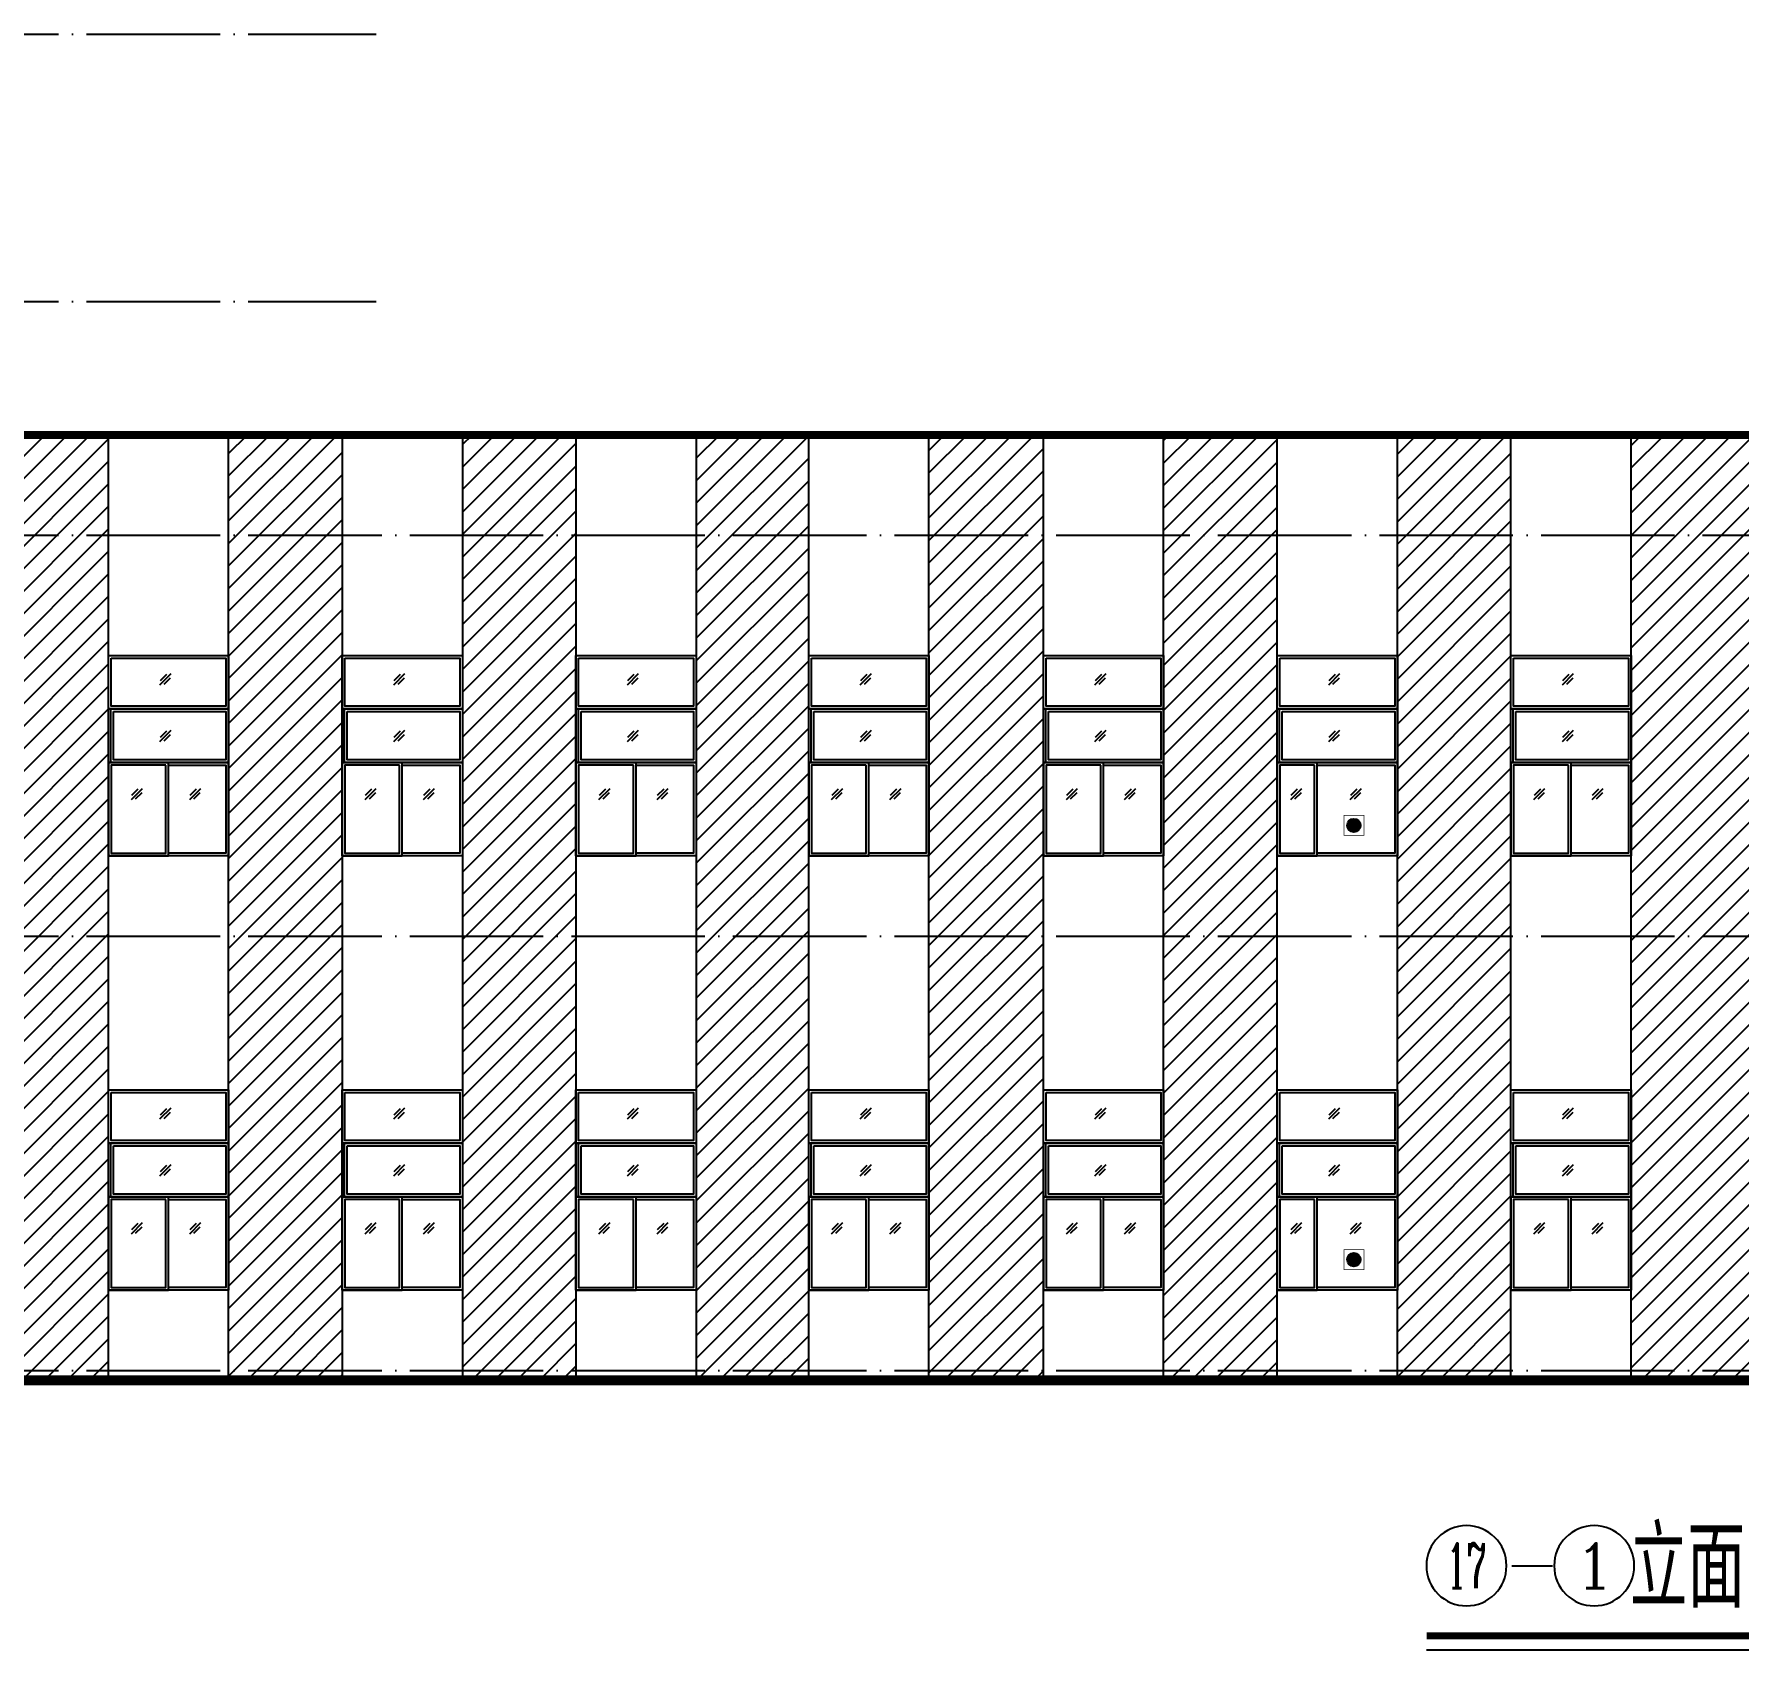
# Model space of a CAD drawing. Extents: x -4747 to 1060961, y -766984 to 396631.
# Drawn here: x 501584 to 527111, y -264811 to -240628 of the extents above; entities that cross this region are included whole.
import ezdxf
from ezdxf.enums import TextEntityAlignment as Align

# ---------------------------------------------------------------- set-up
doc = ezdxf.new("R2010")
doc.units = 0
doc.header["$LTSCALE"] = 1000
doc.header["$MEASUREMENT"] = 0
doc.linetypes.add('DOTE', pattern=[2.42, 2, -0.2, 0.02, -0.2])
doc.layers.get('0').update_dxf_attribs({"linetype": 'CONTINUOUS'})
for name, color, linetype in [('AXIS', 3, 'CONTINUOUS'), ('AXIS_TEXT', 7, 'CONTINUOUS'), ('DIM_SYMB', 3, 'CONTINUOUS'), ('DOTE', 1, 'DOTE'), ('剖面填充', 147, 'CONTINUOUS'), ('屋面', 4, 'CONTINUOUS'), ('窗户', 140, 'CONTINUOUS'), ('立面图', 41, 'CONTINUOUS'), ('立面轮廓线', 3, 'CONTINUOUS')]:
    doc.layers.add(name, color=color, linetype=linetype)
doc.styles.add('COMPLEX', font='complex_.ttf')
doc.styles.get("Standard").update_dxf_attribs({"font": 'gbenor.shx', "bigfont": 'gbcbig.shx'})

# ---------------------------------------------------------------- blocks, each defined once
blk = doc.blocks.new('_AXISO')
blk.add_circle((0, 0), 0.5)
at = {"layer": 'AXIS_TEXT', "style": 'COMPLEX', "width": 1.041667}
blk.add_attdef('A', text='', height=0.56, dxfattribs=at).set_placement((-0.25, -0.28), (0.25, -0.28), align=Align.FIT)

msp = doc.modelspace()

# ---------------------------------------------------------------- hatches: boundary and pattern name
h = msp.add_hatch(color=1)
edge = h.paths.add_edge_path()
edge.add_arc((521346.5, -252470.4), 100, 0, 360)
h = msp.add_hatch(color=1)
edge = h.paths.add_edge_path()
edge.add_arc((521346.5, -258970.4), 100, 0, 360)
at = {"layer": '剖面填充'}
h = msp.add_hatch(dxfattribs=at)
h.set_pattern_fill('ANSI31', color=256, scale=150, style=0)
h.set_pattern_definition([(45, (-686992.28, -327761.37), (-168.3798, 168.3798), [])])
h.paths.add_polyline_path([(478197.3, -246628.2), (477247.3, -246628.2), (477247.3, -260778.2), (478197.3, -260778.2)])
h.paths.add_polyline_path([(481697.3, -246628.2), (479997.3, -246628.2), (479997.3, -260778.2), (481697.3, -260778.2)])
h.paths.add_polyline_path([(483497.3, -260778.2), (485197.3, -260778.2), (485197.3, -246628.2), (483497.3, -246628.2)])
h.paths.add_polyline_path([(488697.3, -246628.2), (486997.3, -246628.2), (486997.3, -260778.2), (488697.3, -260778.2)])
h.paths.add_polyline_path([(490497.3, -260778.2), (492197.3, -260778.2), (492197.3, -246628.2), (490497.3, -246628.2)])
h.paths.add_polyline_path([(495697.3, -246628.2), (494997.3, -246628.2), (494997.3, -247678.2), (493997.3, -247678.2), (493997.3, -260778.2), (495697.3, -260778.2)])
h.paths.add_polyline_path([(497497.3, -260778.2), (499197.3, -260778.2), (499197.3, -246628.2), (498147.3, -246628.2), (498147.3, -247828.2), (497497.3, -247828.2)])
h.paths.add_polyline_path([(493997.3, -246628.2), (493997.3, -247638.2), (494957.3, -247638.2), (494957.3, -246628.2)], flags=17)
h.paths.add_polyline_path([(498107.3, -246628.2), (497497.3, -246628.2), (497497.3, -247788.2), (498107.3, -247788.2)], flags=17)
h.paths.add_polyline_path([(502697.3, -246628.2), (500997.3, -246628.2), (500997.3, -260778.2), (502697.3, -260778.2)])
h.paths.add_polyline_path([(504497.3, -260778.2), (506197.3, -260778.2), (506197.3, -246628.2), (504497.3, -246628.2)])
h.paths.add_polyline_path([(507997.3, -260778.2), (509697.3, -260778.2), (509697.3, -246628.2), (507997.3, -246628.2)])
h.paths.add_polyline_path([(513182.3, -246628.2), (511497.3, -246628.2), (511497.3, -260778.2), (513182.3, -260778.2)])
h.paths.add_polyline_path([(514982.3, -260778.2), (516697.3, -260778.2), (516697.3, -246628.2), (514982.3, -246628.2)])
h.paths.add_polyline_path([(520197.3, -246628.2), (518497.3, -246628.2), (518497.3, -260778.2), (520197.3, -260778.2)])
h.paths.add_polyline_path([(521997.3, -260778.2), (523697.3, -260778.2), (523697.3, -246628.2), (521997.3, -246628.2)])
h.paths.add_polyline_path([(527497.3, -246628.2), (525497.3, -246628.2), (525497.3, -260778.2), (527497.3, -260778.2)])
h.paths.add_polyline_path([(529297.3, -260778.2), (530997.3, -260778.2), (530997.3, -246628.2), (529297.3, -246628.2)])
h.paths.add_polyline_path([(532797.3, -260778.2), (534497.3, -260778.2), (534497.3, -246628.2), (532797.3, -246628.2)])
h.paths.add_polyline_path([(536297.3, -260778.2), (537997.3, -260778.2), (537997.3, -246628.2), (536297.3, -246628.2)])
h.paths.add_polyline_path([(541497.3, -246628.2), (539797.3, -246628.2), (539797.3, -260778.2), (541497.3, -260778.2)])

# ---------------------------------------------------------------- linework, layer by layer
at = {"color": 1, "const_width": 10, "elevation": 0}
for points in [[(521196.5, -252620.4), (521496.5, -252620.4), (521496.5, -252320.4), (521196.5, -252320.4)], [(521196.5, -259120.4), (521496.5, -259120.4), (521496.5, -258820.4), (521196.5, -258820.4)]]:
    msp.add_lwpolyline(points, close=True, dxfattribs=at)
at = {"color": 1}
for centre in [(521346.5, -252470.4), (521346.5, -258970.4)]:
    msp.add_circle(centre, 100, dxfattribs=at)
at = {"layer": 'AXIS'}
msp.add_line((523712.4, -263551), (524321.4, -263551), dxfattribs=at)
at = {"layer": 'DIM_SYMB'}
for points in [[(502971.8, -252231.7, 0, 0, 0), (503158.8, -252231.7, 40, 0, 0), (503308.8, -252231.7, 0, 0, 0)], [(504161.8, -252231.7, 0, 0, 0), (503974.8, -252231.7, 40, 0, 0), (503824.8, -252231.7, 0, 0, 0)], [(506471.8, -252231.7, 0, 0, 0), (506658.8, -252231.7, 40, 0, 0), (506808.8, -252231.7, 0, 0, 0)], [(507661.8, -252231.7, 0, 0, 0), (507474.8, -252231.7, 40, 0, 0), (507324.8, -252231.7, 0, 0, 0)], [(509971.8, -252231.7, 0, 0, 0), (510158.8, -252231.7, 40, 0, 0), (510308.8, -252231.7, 0, 0, 0)], [(511161.8, -252231.7, 0, 0, 0), (510974.8, -252231.7, 40, 0, 0), (510824.8, -252231.7, 0, 0, 0)], [(513456.9, -252231.7, 0, 0, 0), (513643.9, -252231.7, 40, 0, 0), (513793.9, -252231.7, 0, 0, 0)], [(514646.9, -252231.7, 0, 0, 0), (514459.9, -252231.7, 40, 0, 0), (514309.9, -252231.7, 0, 0, 0)], [(516971.8, -252231.7, 0, 0, 0), (517158.8, -252231.7, 40, 0, 0), (517308.8, -252231.7, 0, 0, 0)], [(518161.8, -252231.7, 0, 0, 0), (517974.8, -252231.7, 40, 0, 0), (517824.8, -252231.7, 0, 0, 0)], [(520331.1, -252231.7, 0, 0, 0), (520518.1, -252231.7, 40, 0, 0), (520668.1, -252231.7, 0, 0, 0)], [(521539.3, -252231.7, 0, 0, 0), (521352.3, -252231.7, 40, 0, 0), (521202.3, -252231.7, 0, 0, 0)], [(523971.8, -252231.7, 0, 0, 0), (524158.8, -252231.7, 40, 0, 0), (524308.8, -252231.7, 0, 0, 0)], [(525161.8, -252231.7, 0, 0, 0), (524974.8, -252231.7, 40, 0, 0), (524824.8, -252231.7, 0, 0, 0)], [(502971.8, -258731.7, 0, 0, 0), (503158.8, -258731.7, 40, 0, 0), (503308.8, -258731.7, 0, 0, 0)], [(504161.8, -258731.7, 0, 0, 0), (503974.8, -258731.7, 40, 0, 0), (503824.8, -258731.7, 0, 0, 0)], [(506471.8, -258731.7, 0, 0, 0), (506658.8, -258731.7, 40, 0, 0), (506808.8, -258731.7, 0, 0, 0)], [(507661.8, -258731.7, 0, 0, 0), (507474.8, -258731.7, 40, 0, 0), (507324.8, -258731.7, 0, 0, 0)], [(509971.8, -258731.7, 0, 0, 0), (510158.8, -258731.7, 40, 0, 0), (510308.8, -258731.7, 0, 0, 0)], [(511161.8, -258731.7, 0, 0, 0), (510974.8, -258731.7, 40, 0, 0), (510824.8, -258731.7, 0, 0, 0)], [(513456.9, -258731.7, 0, 0, 0), (513643.9, -258731.7, 40, 0, 0), (513793.9, -258731.7, 0, 0, 0)], [(514646.9, -258731.7, 0, 0, 0), (514459.9, -258731.7, 40, 0, 0), (514309.9, -258731.7, 0, 0, 0)], [(516971.8, -258731.7, 0, 0, 0), (517158.8, -258731.7, 40, 0, 0), (517308.8, -258731.7, 0, 0, 0)], [(518161.8, -258731.7, 0, 0, 0), (517974.8, -258731.7, 40, 0, 0), (517824.8, -258731.7, 0, 0, 0)], [(520331.1, -258731.7, 0, 0, 0), (520518.1, -258731.7, 40, 0, 0), (520668.1, -258731.7, 0, 0, 0)], [(521539.3, -258731.7, 0, 0, 0), (521352.3, -258731.7, 40, 0, 0), (521202.3, -258731.7, 0, 0, 0)], [(523971.8, -258731.7, 0, 0, 0), (524158.8, -258731.7, 40, 0, 0), (524308.8, -258731.7, 0, 0, 0)], [(525161.8, -258731.7, 0, 0, 0), (524974.8, -258731.7, 40, 0, 0), (524824.8, -258731.7, 0, 0, 0)]]:
    msp.add_lwpolyline(points, format="xyseb", dxfattribs=at)
at = {"layer": 'DIM_SYMB', "const_width": 105}
msp.add_lwpolyline([(522433.7, -264600.8), (529506.7, -264600.8)], dxfattribs=at)
at = {"layer": 'DIM_SYMB'}
msp.add_lwpolyline([(522433.7, -264810.8), (529506.7, -264810.8)], dxfattribs=at)
at = {"layer": 'DOTE'}
for points in [[(468488.6, -240628.2), (506704.4, -240628.2)], [(468488.6, -244628.2), (506704.4, -244628.2)], [(468488.6, -248128.2), (583327.1, -248128.2)], [(468488.6, -254128.2), (583327.1, -254128.2)], [(468488.6, -260628.2), (583327.1, -260628.2)]]:
    msp.add_lwpolyline(points, dxfattribs=at)
at = {"layer": '屋面', "const_width": 150}
msp.add_lwpolyline([(468488.6, -260778.2), (583327.1, -260778.2)], dxfattribs=at)
at = {"layer": '窗户'}
for points in [[(502697.3, -249928.2), (504497.3, -249928.2), (504497.3, -252928.2), (502697.3, -252928.2)], [(502697.3, -249928.2), (504497.3, -249928.2), (504497.3, -250728.2), (502697.3, -250728.2)], [(502737.3, -249968.2), (504457.3, -249968.2), (504457.3, -250688.2), (502737.3, -250688.2)], [(506197.3, -249928.2), (507997.3, -249928.2), (507997.3, -252928.2), (506197.3, -252928.2)], [(506197.3, -249928.2), (507997.3, -249928.2), (507997.3, -250728.2), (506197.3, -250728.2)], [(506237.3, -249968.2), (507957.3, -249968.2), (507957.3, -250688.2), (506237.3, -250688.2)], [(509697.3, -249928.2), (511497.3, -249928.2), (511497.3, -252928.2), (509697.3, -252928.2)], [(509697.3, -249928.2), (511497.3, -249928.2), (511497.3, -250728.2), (509697.3, -250728.2)], [(509737.3, -249968.2), (511457.3, -249968.2), (511457.3, -250688.2), (509737.3, -250688.2)], [(513182.3, -249928.2), (514982.3, -249928.2), (514982.3, -252928.2), (513182.3, -252928.2)], [(513182.3, -249928.2), (514982.3, -249928.2), (514982.3, -250728.2), (513182.3, -250728.2)], [(513222.3, -249968.2), (514942.3, -249968.2), (514942.3, -250688.2), (513222.3, -250688.2)], [(516697.3, -249928.2), (518497.3, -249928.2), (518497.3, -252928.2), (516697.3, -252928.2)], [(516697.3, -249928.2), (518497.3, -249928.2), (518497.3, -250728.2), (516697.3, -250728.2)], [(516737.3, -249968.2), (518457.3, -249968.2), (518457.3, -250688.2), (516737.3, -250688.2)], [(520197.3, -249928.2), (521997.3, -249928.2), (521997.3, -252928.2), (520197.3, -252928.2)], [(520197.3, -249928.2), (521997.3, -249928.2), (521997.3, -250728.2), (520197.3, -250728.2)], [(520237.3, -249968.2), (521957.3, -249968.2), (521957.3, -250688.2), (520237.3, -250688.2)], [(523697.3, -249928.2), (525497.3, -249928.2), (525497.3, -252928.2), (523697.3, -252928.2)], [(523697.3, -249928.2), (525497.3, -249928.2), (525497.3, -250728.2), (523697.3, -250728.2)], [(523737.3, -249968.2), (525457.3, -249968.2), (525457.3, -250688.2), (523737.3, -250688.2)], [(502733.5, -250728.2), (504497.3, -250728.2), (504497.3, -251528.2), (502733.5, -251528.2)], [(502773.5, -250768.2), (504457.3, -250768.2), (504457.3, -251488.2), (502773.5, -251488.2)], [(506233.5, -250728.2), (507997.3, -250728.2), (507997.3, -251528.2), (506233.5, -251528.2)], [(506273.5, -250768.2), (507957.3, -250768.2), (507957.3, -251488.2), (506273.5, -251488.2)], [(509733.5, -250728.2), (511497.3, -250728.2), (511497.3, -251528.2), (509733.5, -251528.2)], [(509773.5, -250768.2), (511457.3, -250768.2), (511457.3, -251488.2), (509773.5, -251488.2)], [(513218.6, -250728.2), (514982.3, -250728.2), (514982.3, -251528.2), (513218.6, -251528.2)], [(513258.6, -250768.2), (514942.3, -250768.2), (514942.3, -251488.2), (513258.6, -251488.2)], [(516733.5, -250728.2), (518497.3, -250728.2), (518497.3, -251528.2), (516733.5, -251528.2)], [(516773.5, -250768.2), (518457.3, -250768.2), (518457.3, -251488.2), (516773.5, -251488.2)], [(520233.5, -250728.2), (521997.3, -250728.2), (521997.3, -251528.2), (520233.5, -251528.2)], [(520273.5, -250768.2), (521957.3, -250768.2), (521957.3, -251488.2), (520273.5, -251488.2)], [(523733.5, -250728.2), (525497.3, -250728.2), (525497.3, -251528.2), (523733.5, -251528.2)], [(523773.5, -250768.2), (525457.3, -250768.2), (525457.3, -251488.2), (523773.5, -251488.2)], [(503597.3, -251528.2), (502697.3, -251528.2), (502697.3, -252928.2), (503597.3, -252928.2)], [(503557.3, -251568.2), (502737.3, -251568.2), (502737.3, -252888.2), (503557.3, -252888.2)], [(503597.3, -251528.2), (504497.3, -251528.2), (504497.3, -252928.2), (503597.3, -252928.2)], [(507097.3, -251528.2), (506197.3, -251528.2), (506197.3, -252928.2), (507097.3, -252928.2)], [(507057.3, -251568.2), (506237.3, -251568.2), (506237.3, -252888.2), (507057.3, -252888.2)], [(507097.3, -251528.2), (507997.3, -251528.2), (507997.3, -252928.2), (507097.3, -252928.2)], [(510597.3, -251528.2), (509697.3, -251528.2), (509697.3, -252928.2), (510597.3, -252928.2)], [(510557.3, -251568.2), (509737.3, -251568.2), (509737.3, -252888.2), (510557.3, -252888.2)], [(510597.3, -251528.2), (511497.3, -251528.2), (511497.3, -252928.2), (510597.3, -252928.2)], [(514082.3, -251528.2), (513182.3, -251528.2), (513182.3, -252928.2), (514082.3, -252928.2)], [(514042.3, -251568.2), (513222.3, -251568.2), (513222.3, -252888.2), (514042.3, -252888.2)], [(514082.3, -251528.2), (514982.3, -251528.2), (514982.3, -252928.2), (514082.3, -252928.2)], [(517597.3, -251528.2), (516697.3, -251528.2), (516697.3, -252928.2), (517597.3, -252928.2)], [(517557.3, -251568.2), (516737.3, -251568.2), (516737.3, -252888.2), (517557.3, -252888.2)], [(517597.3, -251528.2), (518497.3, -251528.2), (518497.3, -252928.2), (517597.3, -252928.2)], [(520797.3, -251528.2), (520197.3, -251528.2), (520197.3, -252928.2), (520797.3, -252928.2)], [(520757.3, -251568.2), (520237.3, -251568.2), (520237.3, -252888.2), (520757.3, -252888.2)], [(520797.3, -251528.2), (521997.3, -251528.2), (521997.3, -252928.2), (520797.3, -252928.2)], [(524597.3, -251528.2), (523697.3, -251528.2), (523697.3, -252928.2), (524597.3, -252928.2)], [(524557.3, -251568.2), (523737.3, -251568.2), (523737.3, -252888.2), (524557.3, -252888.2)], [(524597.3, -251528.2), (525497.3, -251528.2), (525497.3, -252928.2), (524597.3, -252928.2)], [(502697.3, -256428.2), (504497.3, -256428.2), (504497.3, -259428.2), (502697.3, -259428.2)], [(502697.3, -256428.2), (504497.3, -256428.2), (504497.3, -257228.2), (502697.3, -257228.2)], [(502737.3, -256468.2), (504457.3, -256468.2), (504457.3, -257188.2), (502737.3, -257188.2)], [(506197.3, -256428.2), (507997.3, -256428.2), (507997.3, -259428.2), (506197.3, -259428.2)], [(506197.3, -256428.2), (507997.3, -256428.2), (507997.3, -257228.2), (506197.3, -257228.2)], [(506237.3, -256468.2), (507957.3, -256468.2), (507957.3, -257188.2), (506237.3, -257188.2)], [(509697.3, -256428.2), (511497.3, -256428.2), (511497.3, -259428.2), (509697.3, -259428.2)], [(509697.3, -256428.2), (511497.3, -256428.2), (511497.3, -257228.2), (509697.3, -257228.2)], [(509737.3, -256468.2), (511457.3, -256468.2), (511457.3, -257188.2), (509737.3, -257188.2)], [(513182.3, -256428.2), (514982.3, -256428.2), (514982.3, -259428.2), (513182.3, -259428.2)], [(513182.3, -256428.2), (514982.3, -256428.2), (514982.3, -257228.2), (513182.3, -257228.2)], [(513222.3, -256468.2), (514942.3, -256468.2), (514942.3, -257188.2), (513222.3, -257188.2)], [(516697.3, -256428.2), (518497.3, -256428.2), (518497.3, -259428.2), (516697.3, -259428.2)], [(516697.3, -256428.2), (518497.3, -256428.2), (518497.3, -257228.2), (516697.3, -257228.2)], [(516737.3, -256468.2), (518457.3, -256468.2), (518457.3, -257188.2), (516737.3, -257188.2)], [(520197.3, -256428.2), (521997.3, -256428.2), (521997.3, -259428.2), (520197.3, -259428.2)], [(520197.3, -256428.2), (521997.3, -256428.2), (521997.3, -257228.2), (520197.3, -257228.2)], [(520237.3, -256468.2), (521957.3, -256468.2), (521957.3, -257188.2), (520237.3, -257188.2)], [(523697.3, -256428.2), (525497.3, -256428.2), (525497.3, -259428.2), (523697.3, -259428.2)], [(523697.3, -256428.2), (525497.3, -256428.2), (525497.3, -257228.2), (523697.3, -257228.2)], [(523737.3, -256468.2), (525457.3, -256468.2), (525457.3, -257188.2), (523737.3, -257188.2)], [(502733.5, -257228.2), (504497.3, -257228.2), (504497.3, -258028.2), (502733.5, -258028.2)], [(502773.5, -257268.2), (504457.3, -257268.2), (504457.3, -257988.2), (502773.5, -257988.2)], [(506233.5, -257228.2), (507997.3, -257228.2), (507997.3, -258028.2), (506233.5, -258028.2)], [(506273.5, -257268.2), (507957.3, -257268.2), (507957.3, -257988.2), (506273.5, -257988.2)], [(509733.5, -257228.2), (511497.3, -257228.2), (511497.3, -258028.2), (509733.5, -258028.2)], [(509773.5, -257268.2), (511457.3, -257268.2), (511457.3, -257988.2), (509773.5, -257988.2)], [(513218.6, -257228.2), (514982.3, -257228.2), (514982.3, -258028.2), (513218.6, -258028.2)], [(513258.6, -257268.2), (514942.3, -257268.2), (514942.3, -257988.2), (513258.6, -257988.2)], [(516733.5, -257228.2), (518497.3, -257228.2), (518497.3, -258028.2), (516733.5, -258028.2)], [(516773.5, -257268.2), (518457.3, -257268.2), (518457.3, -257988.2), (516773.5, -257988.2)], [(520233.5, -257228.2), (521997.3, -257228.2), (521997.3, -258028.2), (520233.5, -258028.2)], [(520273.5, -257268.2), (521957.3, -257268.2), (521957.3, -257988.2), (520273.5, -257988.2)], [(523733.5, -257228.2), (525497.3, -257228.2), (525497.3, -258028.2), (523733.5, -258028.2)], [(523773.5, -257268.2), (525457.3, -257268.2), (525457.3, -257988.2), (523773.5, -257988.2)], [(503597.3, -258028.2), (502697.3, -258028.2), (502697.3, -259428.2), (503597.3, -259428.2)], [(503557.3, -258068.2), (502737.3, -258068.2), (502737.3, -259388.2), (503557.3, -259388.2)], [(503597.3, -258028.2), (504497.3, -258028.2), (504497.3, -259428.2), (503597.3, -259428.2)], [(507097.3, -258028.2), (506197.3, -258028.2), (506197.3, -259428.2), (507097.3, -259428.2)], [(507057.3, -258068.2), (506237.3, -258068.2), (506237.3, -259388.2), (507057.3, -259388.2)], [(507097.3, -258028.2), (507997.3, -258028.2), (507997.3, -259428.2), (507097.3, -259428.2)], [(510597.3, -258028.2), (509697.3, -258028.2), (509697.3, -259428.2), (510597.3, -259428.2)], [(510557.3, -258068.2), (509737.3, -258068.2), (509737.3, -259388.2), (510557.3, -259388.2)], [(510597.3, -258028.2), (511497.3, -258028.2), (511497.3, -259428.2), (510597.3, -259428.2)], [(514082.3, -258028.2), (513182.3, -258028.2), (513182.3, -259428.2), (514082.3, -259428.2)], [(514042.3, -258068.2), (513222.3, -258068.2), (513222.3, -259388.2), (514042.3, -259388.2)], [(514082.3, -258028.2), (514982.3, -258028.2), (514982.3, -259428.2), (514082.3, -259428.2)], [(517597.3, -258028.2), (516697.3, -258028.2), (516697.3, -259428.2), (517597.3, -259428.2)], [(517557.3, -258068.2), (516737.3, -258068.2), (516737.3, -259388.2), (517557.3, -259388.2)], [(517597.3, -258028.2), (518497.3, -258028.2), (518497.3, -259428.2), (517597.3, -259428.2)], [(520797.3, -258028.2), (520197.3, -258028.2), (520197.3, -259428.2), (520797.3, -259428.2)], [(520757.3, -258068.2), (520237.3, -258068.2), (520237.3, -259388.2), (520757.3, -259388.2)], [(520797.3, -258028.2), (521997.3, -258028.2), (521997.3, -259428.2), (520797.3, -259428.2)], [(524597.3, -258028.2), (523697.3, -258028.2), (523697.3, -259428.2), (524597.3, -259428.2)], [(524557.3, -258068.2), (523737.3, -258068.2), (523737.3, -259388.2), (524557.3, -259388.2)], [(524597.3, -258028.2), (525497.3, -258028.2), (525497.3, -259428.2), (524597.3, -259428.2)]]:
    msp.add_lwpolyline(points, close=True, dxfattribs=at)
for points in [[(503630.9, -250203.5), (503464.2, -250370.2)], [(503566.8, -250211), (503471.7, -250306.1)], [(503623.3, -250267.6), (503528.3, -250362.6)], [(507130.9, -250203.5), (506964.2, -250370.2)], [(507066.8, -250211), (506971.7, -250306.1)], [(507123.3, -250267.6), (507028.3, -250362.6)], [(510630.9, -250203.5), (510464.2, -250370.2)], [(510566.8, -250211), (510471.7, -250306.1)], [(510623.3, -250267.6), (510528.3, -250362.6)], [(514115.9, -250203.5), (513949.2, -250370.2)], [(514051.8, -250211), (513956.7, -250306.1)], [(514108.4, -250267.6), (514013.3, -250362.6)], [(517630.9, -250203.5), (517464.2, -250370.2)], [(517566.8, -250211), (517471.7, -250306.1)], [(517623.3, -250267.6), (517528.3, -250362.6)], [(521130.9, -250203.5), (520964.2, -250370.2)], [(521066.8, -250211), (520971.7, -250306.1)], [(521123.3, -250267.6), (521028.3, -250362.6)], [(524630.9, -250203.5), (524464.2, -250370.2)], [(524566.8, -250211), (524471.7, -250306.1)], [(524623.3, -250267.6), (524528.3, -250362.6)], [(502697.3, -250728.2), (504497.3, -250728.2)], [(506197.3, -250728.2), (507997.3, -250728.2)], [(509697.3, -250728.2), (511497.3, -250728.2)], [(513182.3, -250728.2), (514982.3, -250728.2)], [(516697.3, -250728.2), (518497.3, -250728.2)], [(520197.3, -250728.2), (521997.3, -250728.2)], [(523697.3, -250728.2), (525497.3, -250728.2)], [(503630.9, -251052.8), (503464.2, -251219.5)], [(503566.8, -251060.3), (503471.7, -251155.4)], [(503623.3, -251116.9), (503528.3, -251211.9)], [(507130.9, -251052.8), (506964.2, -251219.5)], [(507066.8, -251060.3), (506971.7, -251155.4)], [(507123.3, -251116.9), (507028.3, -251211.9)], [(510630.9, -251052.8), (510464.2, -251219.5)], [(510566.8, -251060.3), (510471.7, -251155.4)], [(510623.3, -251116.9), (510528.3, -251211.9)], [(514115.9, -251052.8), (513949.2, -251219.5)], [(514051.8, -251060.3), (513956.7, -251155.4)], [(514108.4, -251116.9), (514013.3, -251211.9)], [(517630.9, -251052.8), (517464.2, -251219.5)], [(517566.8, -251060.3), (517471.7, -251155.4)], [(517623.3, -251116.9), (517528.3, -251211.9)], [(521130.9, -251052.8), (520964.2, -251219.5)], [(521066.8, -251060.3), (520971.7, -251155.4)], [(521123.3, -251116.9), (521028.3, -251211.9)], [(524630.9, -251052.8), (524464.2, -251219.5)], [(524566.8, -251060.3), (524471.7, -251155.4)], [(524623.3, -251116.9), (524528.3, -251211.9)], [(502697.3, -251528.2), (504497.3, -251528.2)], [(503597.3, -251568.2), (504457.3, -251568.2), (504457.3, -252888.2), (503597.3, -252888.2)], [(506197.3, -251528.2), (507997.3, -251528.2)], [(507097.3, -251568.2), (507957.3, -251568.2), (507957.3, -252888.2), (507097.3, -252888.2)], [(509697.3, -251528.2), (511497.3, -251528.2)], [(510597.3, -251568.2), (511457.3, -251568.2), (511457.3, -252888.2), (510597.3, -252888.2)], [(513182.3, -251528.2), (514982.3, -251528.2)], [(514082.3, -251568.2), (514942.3, -251568.2), (514942.3, -252888.2), (514082.3, -252888.2)], [(516697.3, -251528.2), (518497.3, -251528.2)], [(517597.3, -251568.2), (518457.3, -251568.2), (518457.3, -252888.2), (517597.3, -252888.2)], [(520197.3, -251528.2), (521997.3, -251528.2)], [(520797.3, -251568.2), (521957.3, -251568.2), (521957.3, -252888.2), (520797.3, -252888.2)], [(523697.3, -251528.2), (525497.3, -251528.2)], [(524597.3, -251568.2), (525457.3, -251568.2), (525457.3, -252888.2), (524597.3, -252888.2)], [(503202.7, -251921.6), (503036, -252088.3)], [(503138.6, -251929.1), (503043.5, -252024.2)], [(504075.4, -251921.6), (503908.7, -252088.3)], [(504011.3, -251929.1), (503916.2, -252024.2)], [(506702.7, -251921.6), (506536, -252088.3)], [(506638.6, -251929.1), (506543.5, -252024.2)], [(507575.4, -251921.6), (507408.7, -252088.3)], [(507511.3, -251929.1), (507416.2, -252024.2)], [(510202.7, -251921.6), (510036, -252088.3)], [(510138.6, -251929.1), (510043.5, -252024.2)], [(511075.4, -251921.6), (510908.7, -252088.3)], [(511011.3, -251929.1), (510916.2, -252024.2)], [(513687.7, -251921.6), (513521, -252088.3)], [(513623.6, -251929.1), (513528.6, -252024.2)], [(514560.4, -251921.6), (514393.7, -252088.3)], [(514496.3, -251929.1), (514401.2, -252024.2)], [(517202.7, -251921.6), (517036, -252088.3)], [(517138.6, -251929.1), (517043.5, -252024.2)], [(518075.4, -251921.6), (517908.7, -252088.3)], [(518011.3, -251929.1), (517916.2, -252024.2)], [(520562, -251921.6), (520395.3, -252088.3)], [(520497.9, -251929.1), (520402.9, -252024.2)], [(521452.8, -251921.6), (521286.1, -252088.3)], [(521388.7, -251929.1), (521293.6, -252024.2)], [(524202.7, -251921.6), (524036, -252088.3)], [(524138.6, -251929.1), (524043.5, -252024.2)], [(525075.4, -251921.6), (524908.7, -252088.3)], [(525011.3, -251929.1), (524916.2, -252024.2)], [(503195.2, -251985.7), (503100.1, -252080.7)], [(504067.8, -251985.7), (503972.8, -252080.7)], [(506695.2, -251985.7), (506600.1, -252080.7)], [(507567.8, -251985.7), (507472.8, -252080.7)], [(510195.2, -251985.7), (510100.1, -252080.7)], [(511067.8, -251985.7), (510972.8, -252080.7)], [(513680.2, -251985.7), (513585.1, -252080.7)], [(514552.9, -251985.7), (514457.8, -252080.7)], [(517195.2, -251985.7), (517100.1, -252080.7)], [(518067.8, -251985.7), (517972.8, -252080.7)], [(520554.5, -251985.7), (520459.4, -252080.7)], [(521445.3, -251985.7), (521350.2, -252080.7)], [(524195.2, -251985.7), (524100.1, -252080.7)], [(525067.8, -251985.7), (524972.8, -252080.7)], [(503630.9, -256703.5), (503464.2, -256870.2)], [(503566.8, -256711), (503471.7, -256806.1)], [(503623.3, -256767.6), (503528.3, -256862.6)], [(507130.9, -256703.5), (506964.2, -256870.2)], [(507066.8, -256711), (506971.7, -256806.1)], [(507123.3, -256767.6), (507028.3, -256862.6)], [(510630.9, -256703.5), (510464.2, -256870.2)], [(510566.8, -256711), (510471.7, -256806.1)], [(510623.3, -256767.6), (510528.3, -256862.6)], [(514115.9, -256703.5), (513949.2, -256870.2)], [(514051.8, -256711), (513956.7, -256806.1)], [(514108.4, -256767.6), (514013.3, -256862.6)], [(517630.9, -256703.5), (517464.2, -256870.2)], [(517566.8, -256711), (517471.7, -256806.1)], [(517623.3, -256767.6), (517528.3, -256862.6)], [(521130.9, -256703.5), (520964.2, -256870.2)], [(521066.8, -256711), (520971.7, -256806.1)], [(521123.3, -256767.6), (521028.3, -256862.6)], [(524630.9, -256703.5), (524464.2, -256870.2)], [(524566.8, -256711), (524471.7, -256806.1)], [(524623.3, -256767.6), (524528.3, -256862.6)], [(502697.3, -257228.2), (504497.3, -257228.2)], [(506197.3, -257228.2), (507997.3, -257228.2)], [(509697.3, -257228.2), (511497.3, -257228.2)], [(513182.3, -257228.2), (514982.3, -257228.2)], [(516697.3, -257228.2), (518497.3, -257228.2)], [(520197.3, -257228.2), (521997.3, -257228.2)], [(523697.3, -257228.2), (525497.3, -257228.2)], [(503630.9, -257552.8), (503464.2, -257719.5)], [(503566.8, -257560.3), (503471.7, -257655.4)], [(507130.9, -257552.8), (506964.2, -257719.5)], [(507066.8, -257560.3), (506971.7, -257655.4)], [(510630.9, -257552.8), (510464.2, -257719.5)], [(510566.8, -257560.3), (510471.7, -257655.4)], [(514115.9, -257552.8), (513949.2, -257719.5)], [(514051.8, -257560.3), (513956.7, -257655.4)], [(517630.9, -257552.8), (517464.2, -257719.5)], [(517566.8, -257560.3), (517471.7, -257655.4)], [(521130.9, -257552.8), (520964.2, -257719.5)], [(521066.8, -257560.3), (520971.7, -257655.4)], [(524630.9, -257552.8), (524464.2, -257719.5)], [(524566.8, -257560.3), (524471.7, -257655.4)], [(503623.3, -257616.9), (503528.3, -257711.9)], [(507123.3, -257616.9), (507028.3, -257711.9)], [(510623.3, -257616.9), (510528.3, -257711.9)], [(514108.4, -257616.9), (514013.3, -257711.9)], [(517623.3, -257616.9), (517528.3, -257711.9)], [(521123.3, -257616.9), (521028.3, -257711.9)], [(524623.3, -257616.9), (524528.3, -257711.9)], [(502697.3, -258028.2), (504497.3, -258028.2)], [(503597.3, -258068.2), (504457.3, -258068.2), (504457.3, -259388.2), (503597.3, -259388.2)], [(506197.3, -258028.2), (507997.3, -258028.2)], [(507097.3, -258068.2), (507957.3, -258068.2), (507957.3, -259388.2), (507097.3, -259388.2)], [(509697.3, -258028.2), (511497.3, -258028.2)], [(510597.3, -258068.2), (511457.3, -258068.2), (511457.3, -259388.2), (510597.3, -259388.2)], [(513182.3, -258028.2), (514982.3, -258028.2)], [(514082.3, -258068.2), (514942.3, -258068.2), (514942.3, -259388.2), (514082.3, -259388.2)], [(516697.3, -258028.2), (518497.3, -258028.2)], [(517597.3, -258068.2), (518457.3, -258068.2), (518457.3, -259388.2), (517597.3, -259388.2)], [(520197.3, -258028.2), (521997.3, -258028.2)], [(520797.3, -258068.2), (521957.3, -258068.2), (521957.3, -259388.2), (520797.3, -259388.2)], [(523697.3, -258028.2), (525497.3, -258028.2)], [(524597.3, -258068.2), (525457.3, -258068.2), (525457.3, -259388.2), (524597.3, -259388.2)], [(503202.7, -258421.6), (503036, -258588.3)], [(503138.6, -258429.1), (503043.5, -258524.2)], [(503195.2, -258485.7), (503100.1, -258580.7)], [(504075.4, -258421.6), (503908.7, -258588.3)], [(504011.3, -258429.1), (503916.2, -258524.2)], [(504067.8, -258485.7), (503972.8, -258580.7)], [(506702.7, -258421.6), (506536, -258588.3)], [(506638.6, -258429.1), (506543.5, -258524.2)], [(506695.2, -258485.7), (506600.1, -258580.7)], [(507575.4, -258421.6), (507408.7, -258588.3)], [(507511.3, -258429.1), (507416.2, -258524.2)], [(507567.8, -258485.7), (507472.8, -258580.7)], [(510202.7, -258421.6), (510036, -258588.3)], [(510138.6, -258429.1), (510043.5, -258524.2)], [(510195.2, -258485.7), (510100.1, -258580.7)], [(511075.4, -258421.6), (510908.7, -258588.3)], [(511011.3, -258429.1), (510916.2, -258524.2)], [(511067.8, -258485.7), (510972.8, -258580.7)], [(513687.7, -258421.6), (513521, -258588.3)], [(513623.6, -258429.1), (513528.6, -258524.2)], [(513680.2, -258485.7), (513585.1, -258580.7)], [(514560.4, -258421.6), (514393.7, -258588.3)], [(514496.3, -258429.1), (514401.2, -258524.2)], [(514552.9, -258485.7), (514457.8, -258580.7)], [(517202.7, -258421.6), (517036, -258588.3)], [(517138.6, -258429.1), (517043.5, -258524.2)], [(517195.2, -258485.7), (517100.1, -258580.7)], [(518075.4, -258421.6), (517908.7, -258588.3)], [(518011.3, -258429.1), (517916.2, -258524.2)], [(518067.8, -258485.7), (517972.8, -258580.7)], [(520562, -258421.6), (520395.3, -258588.3)], [(520497.9, -258429.1), (520402.9, -258524.2)], [(520554.5, -258485.7), (520459.4, -258580.7)], [(521452.8, -258421.6), (521286.1, -258588.3)], [(521388.7, -258429.1), (521293.6, -258524.2)], [(521445.3, -258485.7), (521350.2, -258580.7)], [(524202.7, -258421.6), (524036, -258588.3)], [(524138.6, -258429.1), (524043.5, -258524.2)], [(524195.2, -258485.7), (524100.1, -258580.7)], [(525075.4, -258421.6), (524908.7, -258588.3)], [(525011.3, -258429.1), (524916.2, -258524.2)], [(525067.8, -258485.7), (524972.8, -258580.7)]]:
    msp.add_lwpolyline(points, dxfattribs=at)
at = {"layer": '立面图'}
for points in [[(502697.3, -260778.2), (502697.3, -246628.2)], [(502697.3, -260778.2), (502697.3, -246628.2)], [(504497.3, -260778.2), (504497.3, -246628.2)], [(506197.3, -246628.2), (506197.3, -260778.2)], [(507997.3, -246628.2), (507997.3, -260778.2)], [(509697.3, -246628.2), (509697.3, -260778.2)], [(511497.3, -246628.2), (511497.3, -260778.2)], [(513182.3, -260778.2), (513182.3, -246628.2)], [(513182.3, -260778.2), (513182.3, -246628.2)], [(514982.3, -260778.2), (514982.3, -246628.2)], [(516697.3, -260778.2), (516697.3, -246628.2)], [(516697.3, -260778.2), (516697.3, -246628.2)], [(518497.3, -260778.2), (518497.3, -246628.2)], [(520197.3, -260778.2), (520197.3, -246628.2)], [(521997.3, -260778.2), (521997.3, -246628.2)], [(523697.3, -260778.2), (523697.3, -246628.2)], [(523697.3, -260778.2), (523697.3, -246628.2)], [(525497.3, -260778.2), (525497.3, -246628.2)]]:
    msp.add_lwpolyline(points, dxfattribs=at)
at = {"layer": '立面轮廓线', "const_width": 120}
msp.add_lwpolyline([(477247.3, -260778.2), (477247.3, -246628.2), (554547.3, -246628.2), (554547.3, -242128.2), (575747.3, -242128.2), (575747.3, -260778.2)], dxfattribs=at)
at = {"layer": '立面轮廓线'}
msp.add_lwpolyline([(477247.3, -246628.2), (554547.3, -246628.2)], dxfattribs=at)

# ---------------------------------------------------------------- block references
at = {"layer": 'AXIS'}
ref = msp.add_blockref('_AXISO', (523031.6, -263551.6), dxfattribs=dict(at, xscale=-1200, yscale=1200, zscale=1200))
ref.add_attrib('A', '17', dxfattribs={"layer": 'AXIS_TEXT', "height": 672, "style": 'COMPLEX', "width": 0.533494}).set_placement((522731.6, -263887.6), (523331.6, -263887.6), align=Align.FIT)
ref = msp.add_blockref('_AXISO', (524944.6, -263551.6), dxfattribs=dict(at, xscale=-1200, yscale=1200, zscale=1200))
ref.add_attrib('A', '1', dxfattribs={"layer": 'AXIS_TEXT', "height": 672, "style": 'COMPLEX', "width": 1.239363}).set_placement((524644.6, -263887.6), (525244.6, -263887.6), align=Align.FIT)

# ---------------------------------------------------------------- texts
msp.add_text('立面图', height=1200).set_placement((525477.2, -264177.7))

doc.saveas('drawing.dxf')
